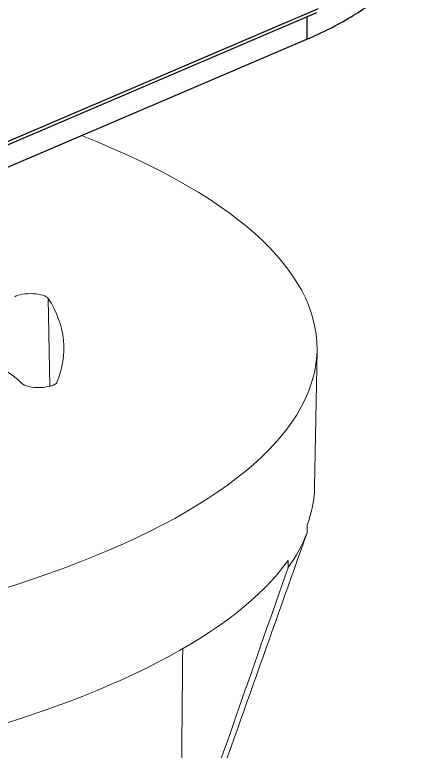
# Model space of a CAD drawing. Header units: millimetres. Extents: x 645 to 1239, y -1145 to -725.
# Drawn here: x 1165.12 to 1176.56, y -991.21 to -970.85 of the extents above; entities that cross this region are included whole.
import ezdxf

# ---------------------------------------------------------------- set-up
doc = ezdxf.new("R2010")
doc.units = ezdxf.units.MM
doc.header["$LTSCALE"] = 0.1
doc.linetypes.add('HIDDEN2', pattern=[4.7625, 3.175, -1.5875])
doc.layers.add('1', color=4, linetype='HIDDEN2')

msp = doc.modelspace()

# ---------------------------------------------------------------- linework, layer by layer
at = {"color": 7, "linetype": 'Continuous'}
for p, q in [((1151.256, -980.199), (1173.524, -970.681)), ((1151.201, -980.312), (1173.47, -970.794)), ((1173.199, -970.91), (1173.194, -971.53)), ((1150.926, -981.048), (1173.194, -971.53))]:
    msp.add_line(p, q, dxfattribs=at)
msp.add_open_spline([(1173.194, -971.53), (1173.617, -971.349), (1174.395, -970.963), (1175.397, -970.258), (1176.14, -969.478), (1176.459, -968.884), (1176.556, -968.59)], degree=3, knots=[0, 0, 0, 0, 0.300853, 0.566327, 0.797318, 1, 1, 1, 1], dxfattribs=at)
at = {"layer": '1', "color": 1, "linetype": 'Continuous', "lineweight": 13}
msp.add_line((1166.093, -981.12), (1166.048, -978.691), dxfattribs=at)
at = {"layer": '1', "color": 7, "linetype": 'Continuous', "lineweight": 18}
msp.add_line((1173.413, -983.901), (1173.48, -980.127), dxfattribs=at)
for centre, major_axis, ratio, start_param, end_param in [((1145.98, -980.089), (-27.5, -0.018), 0.330963, 0.934474, 3.844268), ((1165.558, -978.725), (-0.5, 0), 0.330963, 3.347218, 5.782702), ((1145.98, -980.089), (-20.5, -0.013), 0.330963, 3.003267, 3.347218), ((1159.117, -981.692), (-6.5, -0.004), 0.330963, 3.448109, 4.153285), ((1165.79, -980.989), (-0.5, 0), 0.330963, 0.306517, 3.003267), ((1145.983, -983.863), (27.43, 0.018), 0.330963, 6.160454, 6.277071), ((1145.983, -984.072), (-27.426, -0.018), 0.330963, 2.909713, 3.018588), ((1145.983, -983.863), (27.43, 0.018), 0.330963, 5.375056, 6.051031), ((1142.946, -601.912), (-6.185, 845.228), 0.031919, 4.230195, 4.237281)]:
    msp.add_ellipse(centre, major_axis=major_axis, ratio=ratio, start_param=start_param, end_param=end_param, dxfattribs=at)
msp.add_open_spline([(1173.203, -985.168), (1173.203, -985.15), (1173.204, -985.131), (1173.204, -985.094), (1173.205, -985.076), (1173.206, -985.024), (1173.207, -984.991), (1173.207, -984.957)], degree=3, knots=[0, 0, 0, 0, 0.262166, 0.262166, 0.524331, 0.524331, 1, 1, 1, 1], dxfattribs=at)
for points in [[(1170.401, -993.06), (1171.335, -990.429), (1172.269, -987.799), (1173.203, -985.168)], [(1169.979, -993.84), (1170.878, -991.274), (1171.777, -988.707), (1172.677, -986.141)]]:
    msp.add_open_spline(points, degree=3, dxfattribs=at)
msp.add_rational_spline([(1172.677, -986.141), (1172.678, -986.038), (1172.678, -985.935)], [0.499998067905, 0.500001932095, 0.499998067905], degree=2, dxfattribs=at)

doc.saveas('drawing.dxf')
